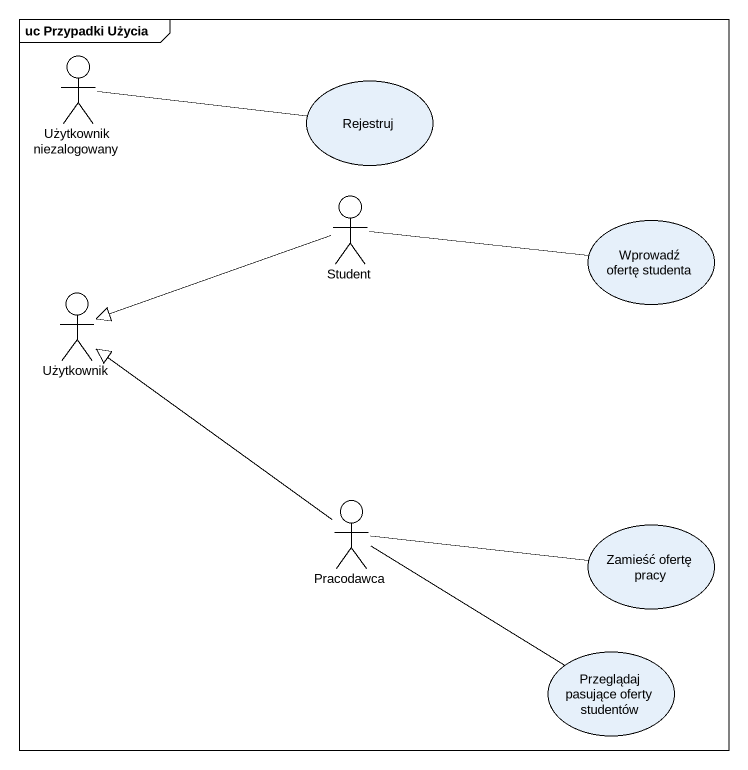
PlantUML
@startuml
mainframe uc Przypadki Użycia
actor "Użytkownik niezalogowany" as Użytkownik_niezalogowany
usecase Rejestruj
actor Student
usecase "Wprowadź ofertę studenta" as Wprowadź_ofertę_studenta
actor Użytkownik
actor Pracodawca
usecase "Zamieść ofertę pracy" as Zamieść_ofertę_pracy
usecase "Przeglądaj pasujące oferty studentów" as Przeglądaj_pasujące_oferty
Użytkownik_niezalogowany -right- Rejestruj
Student -right- Wprowadź_ofertę_studenta
Student -left-|> Użytkownik
Pracodawca -up-|> Użytkownik
Pracodawca -right- Zamieść_ofertę_pracy
Pracodawca -right- Przeglądaj_pasujące_oferty
@enduml
